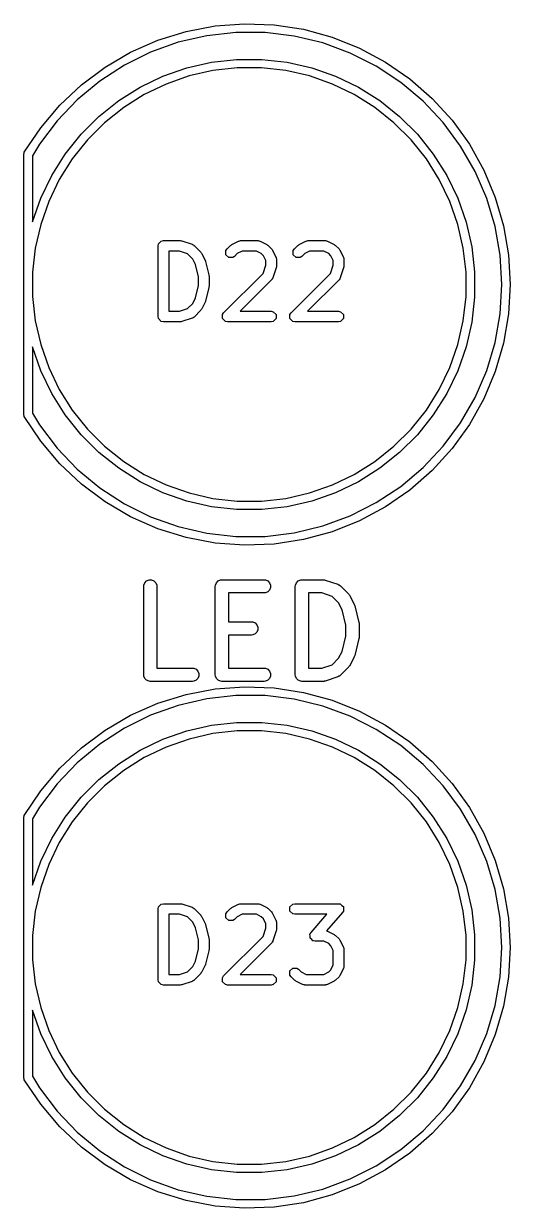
# Model space of a CAD drawing. Header units: millimetres. Extents: x 129 to 276, y -185 to -58.
# Drawn here: x 144.47 to 149.97, y -79.2 to -65.8 of the extents above; entities that cross this region are included whole.
import ezdxf

# ---------------------------------------------------------------- set-up
doc = ezdxf.new("R2010")
doc.units = ezdxf.units.MM
doc.layers.add('F.Fab', color=9, linetype='CONTINUOUS', true_color=0xafafaf)

msp = doc.modelspace()

# ---------------------------------------------------------------- linework, layer by layer
at = {"layer": 'F.Fab', "linetype": 'CONTINUOUS'}
for p, q in [((145.985117, -65.98748), (146.304604, -65.888059)), ((146.304604, -65.888059), (146.633294, -65.825456)), ((146.867946, -65.899222), (146.539002, -65.935982)), ((146.633294, -65.825456), (146.966959, -65.800477)), ((147.198934, -65.900783), (146.867946, -65.899222)), ((146.966959, -65.800477), (147.301306, -65.813443)), ((147.527517, -65.940644), (147.198934, -65.900783)), ((147.301306, -65.813443), (147.632034, -65.864187)), ((147.632034, -65.864187), (147.954888, -65.952057)), ((145.678945, -66.12244), (145.985117, -65.98748)), ((146.216523, -66.010569), (145.904846, -66.121981)), ((146.539002, -65.935982), (146.216523, -66.010569)), ((147.849277, -66.018269), (147.527517, -65.940644)), ((148.15989, -66.132615), (147.849277, -66.018269)), ((147.954888, -65.952057), (148.265716, -66.075922)), ((145.390024, -66.291204), (145.678945, -66.12244)), ((145.904846, -66.121981), (145.608158, -66.268719)), ((148.455181, -66.282144), (148.15989, -66.132615)), ((148.265716, -66.075922), (148.560517, -66.234189)), ((145.122073, -66.491599), (145.390024, -66.291204)), ((145.608158, -66.268719), (145.330449, -66.448811)), ((146.044157, -66.394107), (146.314069, -66.299661)), ((146.314069, -66.299661), (146.592859, -66.236029)), ((146.592859, -66.236029), (146.87702, -66.204012)), ((146.882411, -66.3), (146.608963, -66.330811)), ((146.87702, -66.204012), (147.16298, -66.204012)), ((147.157589, -66.3), (146.882411, -66.3)), ((147.431037, -66.330811), (147.157589, -66.3)), ((147.16298, -66.204012), (147.447141, -66.236029)), ((147.447141, -66.236029), (147.725931, -66.299661)), ((147.725931, -66.299661), (147.995843, -66.394107)), ((148.731179, -66.464848), (148.455181, -66.282144)), ((148.560517, -66.234189), (148.8355, -66.424821)), ((145.330449, -66.448811), (145.075452, -66.659836)), ((145.786517, -66.51818), (146.044157, -66.394107)), ((146.340684, -66.392043), (146.080948, -66.482929)), ((146.608963, -66.330811), (146.340684, -66.392043)), ((147.699316, -66.392043), (147.431037, -66.330811)), ((147.959052, -66.482929), (147.699316, -66.392043)), ((147.995843, -66.394107), (148.253483, -66.51818)), ((148.8355, -66.424821), (149.087127, -66.645366)), ((144.878538, -66.721049), (145.122073, -66.491599)), ((145.544388, -66.67032), (145.786517, -66.51818)), ((146.080948, -66.482929), (145.833022, -66.602324)), ((148.206978, -66.602324), (147.959052, -66.482929)), ((148.253483, -66.51818), (148.495612, -66.67032)), ((148.984175, -66.678268), (148.731179, -66.464848)), ((144.662553, -66.9766), (144.878538, -66.721049)), ((145.075452, -66.659836), (144.846593, -66.898958)), ((145.320816, -66.848612), (145.544388, -66.67032)), ((145.833022, -66.602324), (145.600022, -66.748728)), ((148.439978, -66.748728), (148.206978, -66.602324)), ((148.495612, -66.67032), (148.719184, -66.848612)), ((149.210768, -66.919538), (148.984175, -66.678268)), ((149.087127, -66.645366), (149.312161, -66.892986)), ((145.118612, -67.050816), (145.320816, -66.848612)), ((145.600022, -66.748728), (145.384879, -66.920299)), ((148.655121, -66.920299), (148.439978, -66.748728)), ((148.719184, -66.848612), (148.921388, -67.050816)), ((144.476897, -67.254966), (144.662553, -66.9766)), ((144.846593, -66.898958), (144.64695, -67.162962)), ((145.384879, -66.920299), (145.190299, -67.114879)), ((148.849701, -67.114879), (148.655121, -66.920299)), ((149.407912, -67.185414), (149.210768, -66.919538)), ((149.312161, -66.892986), (149.507706, -67.164497)), ((144.94032, -67.274388), (145.118612, -67.050816)), ((145.190299, -67.114879), (145.018728, -67.330022)), ((149.021272, -67.330022), (148.849701, -67.114879)), ((148.921388, -67.050816), (149.09968, -67.274388)), ((144.47, -67.280306), (144.473806, -67.261172)), ((144.473806, -67.261172), (144.476014, -67.258963)), ((144.476014, -67.258963), (144.476897, -67.254966)), ((144.64695, -67.162962), (144.57, -67.293909)), ((149.572957, -67.47232), (149.407912, -67.185414)), ((149.507706, -67.164497), (149.671247, -67.456405)), ((144.47, -70.219694), (144.47, -67.280306)), ((144.57, -67.293909), (144.57, -68.0431)), ((144.78818, -67.516517), (144.94032, -67.274388)), ((145.018728, -67.330022), (144.872324, -67.563022)), ((149.167676, -67.563022), (149.021272, -67.330022)), ((149.09968, -67.274388), (149.25182, -67.516517)), ((144.664107, -67.774157), (144.78818, -67.516517)), ((149.25182, -67.516517), (149.375893, -67.774157)), ((149.703684, -67.776402), (149.572957, -67.47232)), ((149.671247, -67.456405), (149.800681, -67.764955)), ((144.872324, -67.563022), (144.752929, -67.810948)), ((149.287071, -67.810948), (149.167676, -67.563022)), ((144.57, -68.0431), (144.664107, -67.774157)), ((149.375893, -67.774157), (149.470339, -68.044069)), ((149.798337, -68.093572), (149.703684, -67.776402)), ((149.800681, -67.764955), (149.894342, -68.086178)), ((144.752929, -67.810948), (144.662043, -68.070684)), ((149.377957, -68.070684), (149.287071, -67.810948)), ((149.470339, -68.044069), (149.533971, -68.322859)), ((144.662043, -68.070684), (144.600811, -68.338963)), ((149.439189, -68.338963), (149.377957, -68.070684)), ((149.855642, -68.419565), (149.798337, -68.093572)), ((149.894342, -68.086178), (149.951024, -68.41594)), ((145.988571, -68.313855), (145.993138, -68.290894)), ((145.988571, -69.113855), (145.988571, -68.313855)), ((145.993138, -68.290894), (146.02561, -68.258422)), ((146.02561, -68.258422), (146.048571, -68.253855)), ((146.048571, -68.253855), (146.239047, -68.253855)), ((146.239047, -68.253855), (146.24848, -68.255731)), ((146.24848, -68.255731), (146.258021, -68.256934)), ((146.258021, -68.256934), (146.372307, -68.295029)), ((146.372307, -68.295029), (146.374917, -68.296517)), ((146.374917, -68.296517), (146.376294, -68.296517)), ((146.376294, -68.296517), (146.384283, -68.301855)), ((146.384283, -68.301855), (146.392645, -68.306622)), ((146.392645, -68.306622), (146.393261, -68.307855)), ((146.393261, -68.307855), (146.395759, -68.309524)), ((146.395759, -68.309524), (146.471949, -68.385714)), ((146.768049, -68.347618), (146.806145, -68.309523)), ((146.806145, -68.309523), (146.814141, -68.304179)), ((146.814141, -68.304179), (146.821738, -68.298284)), ((146.821738, -68.298284), (146.897928, -68.260189)), ((146.897928, -68.260189), (146.900826, -68.259395)), ((146.900826, -68.259395), (146.9018, -68.258422)), ((146.9018, -68.258422), (146.911232, -68.256545)), ((146.911232, -68.256545), (146.920508, -68.254006)), ((146.920508, -68.254006), (146.921813, -68.254441)), ((146.921813, -68.254441), (146.924761, -68.253855)), ((146.924761, -68.253855), (147.115237, -68.253855)), ((147.115237, -68.253855), (147.118184, -68.254441)), ((147.118184, -68.254441), (147.11949, -68.254006)), ((147.11949, -68.254006), (147.128765, -68.256545)), ((147.128765, -68.256545), (147.138198, -68.258422)), ((147.138198, -68.258422), (147.139171, -68.259395)), ((147.139171, -68.259395), (147.14207, -68.260189)), ((147.14207, -68.260189), (147.218261, -68.298284)), ((147.218261, -68.298284), (147.225866, -68.304186)), ((147.225866, -68.304186), (147.233854, -68.309524)), ((147.233854, -68.309524), (147.271949, -68.347618)), ((147.529954, -68.347618), (147.56805, -68.309523)), ((147.56805, -68.309523), (147.576046, -68.304179)), ((147.576046, -68.304179), (147.583643, -68.298284)), ((147.583643, -68.298284), (147.659833, -68.260189)), ((147.659833, -68.260189), (147.662731, -68.259395)), ((147.662731, -68.259395), (147.663705, -68.258422)), ((147.663705, -68.258422), (147.673137, -68.256545)), ((147.673137, -68.256545), (147.682413, -68.254006)), ((147.682413, -68.254006), (147.683718, -68.254441)), ((147.683718, -68.254441), (147.686666, -68.253855)), ((147.686666, -68.253855), (147.877142, -68.253855)), ((147.877142, -68.253855), (147.880089, -68.254441)), ((147.880089, -68.254441), (147.881395, -68.254006)), ((147.881395, -68.254006), (147.89067, -68.256545)), ((147.89067, -68.256545), (147.900103, -68.258422)), ((147.900103, -68.258422), (147.901076, -68.259395)), ((147.901076, -68.259395), (147.903975, -68.260189)), ((147.903975, -68.260189), (147.980166, -68.298284)), ((147.980166, -68.298284), (147.987771, -68.304186)), ((147.987771, -68.304186), (147.995759, -68.309524)), ((147.995759, -68.309524), (148.033854, -68.347618)), ((149.533971, -68.322859), (149.565988, -68.60702)), ((144.600811, -68.338963), (144.57, -68.612411)), ((146.22931, -68.373855), (146.108571, -68.373855)), ((146.108571, -68.373855), (146.108571, -69.053855)), ((146.320923, -68.404392), (146.22931, -68.373855)), ((146.380209, -68.463678), (146.320923, -68.404392)), ((146.411008, -68.525276), (146.380209, -68.463678)), ((146.471949, -68.385714), (146.477286, -68.393701)), ((146.477286, -68.393701), (146.483189, -68.401307)), ((146.483189, -68.401307), (146.521284, -68.477499)), ((146.755042, -68.367083), (146.768049, -68.347618)), ((146.755042, -68.413005), (146.755042, -68.367083)), ((146.787513, -68.445478), (146.755042, -68.413005)), ((146.833435, -68.445478), (146.787513, -68.445478)), ((146.852901, -68.432472), (146.833435, -68.445478)), ((146.884111, -68.401262), (146.852901, -68.432472)), ((146.938926, -68.373855), (146.884111, -68.401262)), ((147.101072, -68.373855), (146.938926, -68.373855)), ((147.155887, -68.401262), (147.101072, -68.373855)), ((147.18021, -68.425585), (147.155887, -68.401262)), ((147.207618, -68.4804), (147.18021, -68.425585)), ((147.271949, -68.347618), (147.277291, -68.355612)), ((147.277291, -68.355612), (147.283189, -68.363212)), ((147.283189, -68.363212), (147.321284, -68.439404)), ((147.321284, -68.439404), (147.322077, -68.442301)), ((147.322077, -68.442301), (147.323051, -68.443275)), ((147.323051, -68.443275), (147.324927, -68.452709)), ((147.324927, -68.452709), (147.327467, -68.461983)), ((147.327467, -68.461983), (147.327031, -68.463288)), ((147.327031, -68.463288), (147.327618, -68.466236)), ((147.327618, -68.466236), (147.327618, -68.542426)), ((147.516947, -68.367083), (147.529954, -68.347618)), ((147.516947, -68.413005), (147.516947, -68.367083)), ((147.549418, -68.445478), (147.516947, -68.413005)), ((147.59534, -68.445478), (147.549418, -68.445478)), ((147.614806, -68.432472), (147.59534, -68.445478)), ((147.646016, -68.401262), (147.614806, -68.432472)), ((147.700831, -68.373855), (147.646016, -68.401262)), ((147.862977, -68.373855), (147.700831, -68.373855)), ((147.917792, -68.401262), (147.862977, -68.373855)), ((147.942115, -68.425585), (147.917792, -68.401262)), ((147.969523, -68.4804), (147.942115, -68.425585)), ((148.033854, -68.347618), (148.039196, -68.355612)), ((148.039196, -68.355612), (148.045094, -68.363212)), ((148.045094, -68.363212), (148.083189, -68.439404)), ((148.083189, -68.439404), (148.083982, -68.442301)), ((148.083982, -68.442301), (148.084956, -68.443275)), ((148.084956, -68.443275), (148.086832, -68.452709)), ((148.086832, -68.452709), (148.089372, -68.461983)), ((148.089372, -68.461983), (148.088936, -68.463288)), ((148.088936, -68.463288), (148.089523, -68.466236)), ((148.089523, -68.466236), (148.089523, -68.542426)), ((149.47, -68.612411), (149.439189, -68.338963)), ((149.87483, -68.75), (149.855642, -68.419565)), ((149.951024, -68.41594), (149.97, -68.75)), ((146.445714, -68.664096), (146.411008, -68.525276)), ((146.521284, -68.477499), (146.52302, -68.483838)), ((146.52302, -68.483838), (146.525826, -68.489779)), ((146.525826, -68.489779), (146.563923, -68.64216)), ((147.17708, -68.624301), (147.207618, -68.532689)), ((147.207618, -68.532689), (147.207618, -68.4804)), ((147.324539, -68.561399), (147.286444, -68.675686)), ((147.325741, -68.55186), (147.324539, -68.561399)), ((147.327618, -68.542426), (147.325741, -68.55186)), ((147.938985, -68.624301), (147.969523, -68.532689)), ((147.969523, -68.532689), (147.969523, -68.4804)), ((148.086444, -68.561399), (148.048349, -68.675686)), ((148.087646, -68.55186), (148.086444, -68.561399)), ((148.089523, -68.542426), (148.087646, -68.55186)), ((144.57, -68.612411), (144.57, -68.887589)), ((146.445714, -68.763613), (146.445714, -68.664096)), ((146.563923, -68.64216), (146.56428, -68.649504)), ((146.56428, -68.649504), (146.565714, -68.656712)), ((146.565714, -68.656712), (146.565714, -68.770998)), ((146.729954, -69.071429), (147.17708, -68.624301)), ((147.27195, -68.699138), (146.917232, -69.053855)), ((147.273619, -68.696639), (147.27195, -68.699138)), ((147.274851, -68.696024), (147.273619, -68.696639)), ((147.279614, -68.687666), (147.274851, -68.696024)), ((147.284956, -68.679673), (147.279614, -68.687666)), ((147.286444, -68.675686), (147.284956, -68.678296)), ((147.284956, -68.678296), (147.284956, -68.679673)), ((147.491859, -69.071429), (147.938985, -68.624301)), ((148.033855, -68.699138), (147.679137, -69.053855)), ((148.035524, -68.696639), (148.033855, -68.699138)), ((148.036756, -68.696024), (148.035524, -68.696639)), ((148.041519, -68.687666), (148.036756, -68.696024)), ((148.046861, -68.679673), (148.041519, -68.687666)), ((148.048349, -68.675686), (148.046861, -68.678296)), ((148.046861, -68.678296), (148.046861, -68.679673)), ((149.47, -68.887589), (149.47, -68.612411)), ((149.565988, -68.60702), (149.565988, -68.89298)), ((146.411008, -68.902432), (146.445714, -68.763613)), ((146.563923, -68.78555), (146.525826, -68.937931)), ((146.56428, -68.778205), (146.563923, -68.78555)), ((146.565714, -68.770998), (146.56428, -68.778205)), ((149.855642, -69.080435), (149.87483, -68.75)), ((149.97, -68.75), (149.951024, -69.08406)), ((144.57, -68.887589), (144.600811, -69.161037)), ((146.320921, -69.023318), (146.38021, -68.96403)), ((146.38021, -68.96403), (146.411008, -68.902432)), ((146.521284, -68.950212), (146.483189, -69.026402)), ((146.52302, -68.94387), (146.521284, -68.950212)), ((146.525826, -68.937931), (146.52302, -68.94387)), ((149.439189, -69.161037), (149.47, -68.887589)), ((149.565988, -68.89298), (149.533971, -69.177141)), ((145.993138, -69.136816), (145.988571, -69.113855)), ((146.02561, -69.169288), (145.993138, -69.136816)), ((146.108571, -69.053855), (146.22931, -69.053855)), ((146.22931, -69.053855), (146.320921, -69.023318)), ((146.372307, -69.132681), (146.258021, -69.170776)), ((146.374917, -69.131193), (146.372307, -69.132681)), ((146.376295, -69.131193), (146.374917, -69.131193)), ((146.38429, -69.12585), (146.376295, -69.131193)), ((146.392645, -69.121088), (146.38429, -69.12585)), ((146.393261, -69.119855), (146.392645, -69.121088)), ((146.39576, -69.118186), (146.393261, -69.119855)), ((146.47195, -69.041995), (146.39576, -69.118186)), ((146.477293, -69.033998), (146.47195, -69.041995)), ((146.483189, -69.026402), (146.477293, -69.033998)), ((146.716947, -69.090894), (146.729954, -69.071429)), ((146.716947, -69.136816), (146.716947, -69.090894)), ((146.749419, -69.169288), (146.716947, -69.136816)), ((146.917232, -69.053855), (147.267618, -69.053855)), ((147.267618, -69.053855), (147.290579, -69.058422)), ((147.290579, -69.058422), (147.323051, -69.090894)), ((147.323051, -69.136816), (147.290579, -69.169288)), ((147.323051, -69.090894), (147.323051, -69.136816)), ((147.478852, -69.090894), (147.491859, -69.071429)), ((147.478852, -69.136816), (147.478852, -69.090894)), ((147.511324, -69.169288), (147.478852, -69.136816)), ((147.679137, -69.053855), (148.029523, -69.053855)), ((148.029523, -69.053855), (148.052484, -69.058422)), ((148.052484, -69.058422), (148.084956, -69.090894)), ((148.084956, -69.136816), (148.052484, -69.169288)), ((148.084956, -69.090894), (148.084956, -69.136816)), ((149.798337, -69.406428), (149.855642, -69.080435)), ((149.951024, -69.08406), (149.894342, -69.413822)), ((144.600811, -69.161037), (144.662043, -69.429316)), ((146.048571, -69.173855), (146.02561, -69.169288)), ((146.239047, -69.173855), (146.048571, -69.173855)), ((146.24848, -69.171978), (146.239047, -69.173855)), ((146.258021, -69.170776), (146.24848, -69.171978)), ((146.77238, -69.173855), (146.749419, -69.169288)), ((147.267618, -69.173855), (146.77238, -69.173855)), ((147.290579, -69.169288), (147.267618, -69.173855)), ((147.534285, -69.173855), (147.511324, -69.169288)), ((148.029523, -69.173855), (147.534285, -69.173855)), ((148.052484, -69.169288), (148.029523, -69.173855)), ((149.377957, -69.429316), (149.439189, -69.161037)), ((149.533971, -69.177141), (149.470339, -69.455931)), ((149.703684, -69.723598), (149.798337, -69.406428)), ((144.664107, -69.725843), (144.57, -69.456899)), ((144.57, -69.456899), (144.57, -70.20609)), ((144.662043, -69.429316), (144.752929, -69.689052)), ((149.287071, -69.689052), (149.377957, -69.429316)), ((149.470339, -69.455931), (149.375893, -69.725843)), ((149.894342, -69.413822), (149.800681, -69.735045)), ((144.78818, -69.983483), (144.664107, -69.725843)), ((144.752929, -69.689052), (144.872324, -69.936978)), ((149.167676, -69.936978), (149.287071, -69.689052)), ((149.375893, -69.725843), (149.25182, -69.983483)), ((149.572957, -70.02768), (149.703684, -69.723598)), ((149.800681, -69.735045), (149.671247, -70.043595)), ((144.872324, -69.936978), (145.018728, -70.169978)), ((149.021272, -70.169978), (149.167676, -69.936978)), ((144.94032, -70.225612), (144.78818, -69.983483)), ((149.25182, -69.983483), (149.09968, -70.225612)), ((149.407912, -70.314586), (149.572957, -70.02768)), ((149.671247, -70.043595), (149.507706, -70.335503)), ((144.57, -70.20609), (144.64695, -70.337038)), ((145.018728, -70.169978), (145.190299, -70.385121)), ((148.849701, -70.385121), (149.021272, -70.169978)), ((144.473806, -70.238828), (144.47, -70.219694)), ((144.476014, -70.241036), (144.473806, -70.238828)), ((144.476897, -70.245034), (144.476014, -70.241036)), ((144.662553, -70.5234), (144.476897, -70.245034)), ((144.64695, -70.337038), (144.846593, -70.601042)), ((145.118612, -70.449184), (144.94032, -70.225612)), ((149.09968, -70.225612), (148.921388, -70.449184)), ((149.210768, -70.580462), (149.407912, -70.314586)), ((149.507706, -70.335503), (149.312161, -70.607014)), ((145.320816, -70.651388), (145.118612, -70.449184)), ((145.190299, -70.385121), (145.384879, -70.579701)), ((148.655121, -70.579701), (148.849701, -70.385121)), ((148.921388, -70.449184), (148.719184, -70.651388)), ((144.878538, -70.778951), (144.662553, -70.5234)), ((144.846593, -70.601042), (145.075452, -70.840164)), ((145.384879, -70.579701), (145.600022, -70.751272)), ((148.439978, -70.751272), (148.655121, -70.579701)), ((148.984175, -70.821732), (149.210768, -70.580462)), ((149.312161, -70.607014), (149.087127, -70.854634)), ((145.544388, -70.82968), (145.320816, -70.651388)), ((148.719184, -70.651388), (148.495612, -70.82968)), ((145.122073, -71.008401), (144.878538, -70.778951)), ((145.075452, -70.840164), (145.330449, -71.051189)), ((145.786517, -70.98182), (145.544388, -70.82968)), ((145.600022, -70.751272), (145.833022, -70.897676)), ((148.206978, -70.897676), (148.439978, -70.751272)), ((148.495612, -70.82968), (148.253483, -70.98182)), ((148.731179, -71.035152), (148.984175, -70.821732)), ((149.087127, -70.854634), (148.8355, -71.075179)), ((145.390024, -71.208796), (145.122073, -71.008401)), ((146.044157, -71.105893), (145.786517, -70.98182)), ((145.833022, -70.897676), (146.080948, -71.017071)), ((147.959052, -71.017071), (148.206978, -70.897676)), ((148.253483, -70.98182), (147.995843, -71.105893)), ((145.330449, -71.051189), (145.608158, -71.231281)), ((146.314069, -71.200339), (146.044157, -71.105893)), ((146.080948, -71.017071), (146.340684, -71.107957)), ((146.340684, -71.107957), (146.608963, -71.169189)), ((147.431037, -71.169189), (147.699316, -71.107957)), ((147.699316, -71.107957), (147.959052, -71.017071)), ((147.995843, -71.105893), (147.725931, -71.200339)), ((148.455181, -71.217856), (148.731179, -71.035152)), ((148.8355, -71.075179), (148.560517, -71.265811)), ((145.678945, -71.37756), (145.390024, -71.208796)), ((145.608158, -71.231281), (145.904846, -71.378019)), ((146.592859, -71.263971), (146.314069, -71.200339)), ((146.87702, -71.295988), (146.592859, -71.263971)), ((146.608963, -71.169189), (146.882411, -71.2)), ((146.882411, -71.2), (147.157589, -71.2)), ((147.157589, -71.2), (147.431037, -71.169189)), ((147.447141, -71.263971), (147.16298, -71.295988)), ((147.725931, -71.200339), (147.447141, -71.263971)), ((148.15989, -71.367385), (148.455181, -71.217856)), ((148.560517, -71.265811), (148.265716, -71.424078)), ((145.985117, -71.51252), (145.678945, -71.37756)), ((145.904846, -71.378019), (146.216523, -71.489431)), ((147.16298, -71.295988), (146.87702, -71.295988)), ((147.849277, -71.481731), (148.15989, -71.367385)), ((146.304604, -71.611941), (145.985117, -71.51252)), ((146.216523, -71.489431), (146.539002, -71.564018)), ((147.527517, -71.559356), (147.849277, -71.481731)), ((147.954888, -71.547943), (147.632034, -71.635813)), ((148.265716, -71.424078), (147.954888, -71.547943)), ((146.633294, -71.674544), (146.304604, -71.611941)), ((146.539002, -71.564018), (146.867946, -71.600778)), ((146.966959, -71.699523), (146.633294, -71.674544)), ((146.867946, -71.600778), (147.198934, -71.599217)), ((147.198934, -71.599217), (147.527517, -71.559356)), ((147.632034, -71.635813), (147.301306, -71.686557)), ((147.301306, -71.686557), (146.966959, -71.699523)), ((145.825952, -72.164819), (145.827393, -72.150187)), ((145.825952, -73.164819), (145.825952, -72.164819)), ((145.827393, -72.150187), (145.838592, -72.123151)), ((145.838592, -72.123151), (145.859284, -72.102459)), ((145.859284, -72.102459), (145.88632, -72.09126)), ((145.88632, -72.09126), (145.915584, -72.09126)), ((145.915584, -72.09126), (145.94262, -72.102459)), ((145.94262, -72.102459), (145.963312, -72.123151)), ((145.963312, -72.123151), (145.974511, -72.150187)), ((145.974511, -72.150187), (145.975952, -72.164819)), ((145.975952, -72.164819), (145.975952, -73.089819)), ((146.635476, -72.164819), (146.636917, -72.150187)), ((146.635476, -73.164819), (146.635476, -72.164819)), ((146.636917, -72.150187), (146.648116, -72.123151)), ((146.648116, -72.123151), (146.668808, -72.102459)), ((146.668808, -72.102459), (146.695844, -72.09126)), ((146.695844, -72.09126), (146.710476, -72.089819)), ((146.710476, -72.089819), (147.186666, -72.089819)), ((147.186666, -72.089819), (147.201298, -72.09126)), ((147.201298, -72.09126), (147.228334, -72.102459)), ((147.228334, -72.102459), (147.249026, -72.123151)), ((147.249026, -72.206487), (147.228334, -72.227179)), ((147.249026, -72.123151), (147.260225, -72.150187)), ((147.260225, -72.179451), (147.249026, -72.206487)), ((147.260225, -72.150187), (147.260225, -72.179451)), ((147.540238, -72.164819), (147.541679, -72.150187)), ((147.540238, -73.164819), (147.540238, -72.164819)), ((147.541679, -72.150187), (147.552878, -72.123151)), ((147.552878, -72.123151), (147.57357, -72.102459)), ((147.57357, -72.102459), (147.600606, -72.09126)), ((147.600606, -72.09126), (147.615238, -72.089819)), ((147.615238, -72.089819), (147.853333, -72.089819)), ((147.853333, -72.089819), (147.860738, -72.090548)), ((147.860738, -72.090548), (147.862713, -72.090408)), ((147.862713, -72.090408), (147.86531, -72.090998)), ((147.86531, -72.090998), (147.867965, -72.09126)), ((147.867965, -72.09126), (147.869796, -72.092018)), ((147.869796, -72.092018), (147.87705, -72.093668)), ((147.87705, -72.093668), (148.019907, -72.141287)), ((148.019907, -72.141287), (148.033332, -72.147281)), ((148.033332, -72.147281), (148.035367, -72.149046)), ((148.035367, -72.149046), (148.037858, -72.150078)), ((148.037858, -72.150078), (148.049223, -72.159405)), ((148.049223, -72.159405), (148.144461, -72.254643)), ((147.186666, -72.239819), (146.785476, -72.239819)), ((146.785476, -72.239819), (146.785476, -72.566009)), ((147.201298, -72.238378), (147.186666, -72.239819)), ((147.228334, -72.227179), (147.201298, -72.238378)), ((147.841163, -72.239819), (147.690238, -72.239819)), ((147.690238, -72.239819), (147.690238, -73.089819)), ((147.955676, -72.27799), (147.841163, -72.239819)), ((148.029789, -72.352103), (147.955676, -72.27799)), ((148.068282, -72.42909), (148.029789, -72.352103)), ((148.144461, -72.254643), (148.149181, -72.260393)), ((148.149181, -72.260393), (148.150678, -72.261692)), ((148.150678, -72.261692), (148.152097, -72.263946)), ((148.152097, -72.263946), (148.153789, -72.266008)), ((148.153789, -72.266008), (148.154547, -72.26784)), ((148.154547, -72.26784), (148.15851, -72.274135)), ((148.15851, -72.274135), (148.206129, -72.369373)), ((148.111666, -72.602624), (148.068282, -72.42909)), ((148.206129, -72.369373), (148.206538, -72.370442)), ((148.206538, -72.370442), (148.206861, -72.370878)), ((148.206861, -72.370878), (148.209053, -72.377014)), ((148.209053, -72.377014), (148.211384, -72.383104)), ((148.211384, -72.383104), (148.211422, -72.383644)), ((148.211422, -72.383644), (148.211808, -72.384724)), ((148.211808, -72.384724), (148.259427, -72.5752)), ((146.785476, -72.566009), (147.043809, -72.566009)), ((147.043809, -72.566009), (147.058441, -72.56745)), ((147.058441, -72.56745), (147.085477, -72.578649)), ((147.085477, -72.578649), (147.106169, -72.599341)), ((147.106169, -72.599341), (147.117368, -72.626377)), ((148.111666, -72.727013), (148.111666, -72.602624)), ((148.259427, -72.5752), (148.259802, -72.577736)), ((148.259802, -72.577736), (148.260225, -72.578758)), ((148.260225, -72.578758), (148.260767, -72.58427)), ((148.260767, -72.58427), (148.261577, -72.589744)), ((148.261577, -72.589744), (148.261414, -72.590836)), ((148.261414, -72.590836), (148.261666, -72.59339)), ((148.261666, -72.59339), (148.261666, -72.736247)), ((147.043809, -72.716009), (146.785476, -72.716009)), ((146.785476, -72.716009), (146.785476, -73.089819)), ((147.058441, -72.714568), (147.043809, -72.716009)), ((147.085477, -72.703369), (147.058441, -72.714568)), ((147.106169, -72.682677), (147.085477, -72.703369)), ((147.117368, -72.655641), (147.106169, -72.682677)), ((147.117368, -72.626377), (147.117368, -72.655641)), ((148.068282, -72.900547), (148.111666, -72.727013)), ((148.259427, -72.754437), (148.211808, -72.944913)), ((148.259802, -72.7519), (148.259427, -72.754437)), ((148.260225, -72.750879), (148.259802, -72.7519)), ((148.260767, -72.745366), (148.260225, -72.750879)), ((148.261577, -72.739893), (148.260767, -72.745366)), ((148.261666, -72.736247), (148.261414, -72.7388)), ((148.261414, -72.7388), (148.261577, -72.739893)), ((147.955676, -73.051647), (148.029788, -72.977534)), ((148.029788, -72.977534), (148.068282, -72.900547)), ((148.206129, -72.960264), (148.15851, -73.055502)), ((148.206538, -72.959194), (148.206129, -72.960264)), ((148.206861, -72.958759), (148.206538, -72.959194)), ((148.209053, -72.952622), (148.206861, -72.958759)), ((148.211384, -72.946533), (148.209053, -72.952622)), ((148.211422, -72.945992), (148.211384, -72.946533)), ((148.211808, -72.944913), (148.211422, -72.945992)), ((145.975952, -73.089819), (146.377142, -73.089819)), ((146.377142, -73.089819), (146.391774, -73.09126)), ((146.391774, -73.09126), (146.41881, -73.102459)), ((146.41881, -73.102459), (146.439502, -73.123151)), ((146.439502, -73.123151), (146.450701, -73.150187)), ((146.450701, -73.150187), (146.450701, -73.179451)), ((146.785476, -73.089819), (147.186666, -73.089819)), ((147.186666, -73.089819), (147.201298, -73.09126)), ((147.201298, -73.09126), (147.228334, -73.102459)), ((147.228334, -73.102459), (147.249026, -73.123151)), ((147.249026, -73.123151), (147.260225, -73.150187)), ((147.260225, -73.150187), (147.260225, -73.179451)), ((147.690238, -73.089819), (147.841163, -73.089819)), ((147.841163, -73.089819), (147.955676, -73.051647)), ((148.144462, -73.074993), (148.049223, -73.170233)), ((148.149179, -73.069244), (148.144462, -73.074993)), ((148.150678, -73.067945), (148.149179, -73.069244)), ((148.152099, -73.065686), (148.150678, -73.067945)), ((148.153789, -73.063628), (148.152099, -73.065686)), ((148.154546, -73.061798), (148.153789, -73.063628)), ((148.15851, -73.055502), (148.154546, -73.061798)), ((145.827393, -73.179451), (145.825952, -73.164819)), ((145.838592, -73.206487), (145.827393, -73.179451)), ((145.859284, -73.227179), (145.838592, -73.206487)), ((145.88632, -73.238378), (145.859284, -73.227179)), ((145.900952, -73.239819), (145.88632, -73.238378)), ((146.377142, -73.239819), (145.900952, -73.239819)), ((146.391774, -73.238378), (146.377142, -73.239819)), ((146.41881, -73.227179), (146.391774, -73.238378)), ((146.439502, -73.206487), (146.41881, -73.227179)), ((146.450701, -73.179451), (146.439502, -73.206487)), ((146.636917, -73.179451), (146.635476, -73.164819)), ((146.648116, -73.206487), (146.636917, -73.179451)), ((146.668808, -73.227179), (146.648116, -73.206487)), ((146.695844, -73.238378), (146.668808, -73.227179)), ((146.710476, -73.239819), (146.695844, -73.238378)), ((147.186666, -73.239819), (146.710476, -73.239819)), ((147.201298, -73.238378), (147.186666, -73.239819)), ((147.228334, -73.227179), (147.201298, -73.238378)), ((147.249026, -73.206487), (147.228334, -73.227179)), ((147.260225, -73.179451), (147.249026, -73.206487)), ((147.541679, -73.179451), (147.540238, -73.164819)), ((147.552878, -73.206487), (147.541679, -73.179451)), ((147.57357, -73.227179), (147.552878, -73.206487)), ((147.600606, -73.238378), (147.57357, -73.227179)), ((147.615238, -73.239819), (147.600606, -73.238378)), ((147.853333, -73.239819), (147.615238, -73.239819)), ((147.860738, -73.239089), (147.853333, -73.239819)), ((147.862713, -73.23923), (147.860738, -73.239089)), ((147.86531, -73.238639), (147.862713, -73.23923)), ((147.867965, -73.238378), (147.86531, -73.238639)), ((147.869796, -73.237619), (147.867965, -73.238378)), ((147.87705, -73.23597), (147.869796, -73.237619)), ((148.019907, -73.188351), (147.87705, -73.23597)), ((148.033332, -73.182357), (148.019907, -73.188351)), ((148.035367, -73.180591), (148.033332, -73.182357)), ((148.037858, -73.17956), (148.035367, -73.180591)), ((148.049223, -73.170233), (148.037858, -73.17956)), ((145.985117, -73.48748), (146.304604, -73.388059)), ((146.304604, -73.388059), (146.633294, -73.325456)), ((146.867946, -73.399222), (146.539002, -73.435982)), ((146.633294, -73.325456), (146.966959, -73.300477)), ((147.198934, -73.400783), (146.867946, -73.399222)), ((146.966959, -73.300477), (147.301306, -73.313443)), ((147.527517, -73.440644), (147.198934, -73.400783)), ((147.301306, -73.313443), (147.632034, -73.364187)), ((147.632034, -73.364187), (147.954888, -73.452057)), ((145.678945, -73.62244), (145.985117, -73.48748)), ((146.216523, -73.510569), (145.904846, -73.621981)), ((146.539002, -73.435982), (146.216523, -73.510569)), ((147.849277, -73.518269), (147.527517, -73.440644)), ((148.15989, -73.632615), (147.849277, -73.518269)), ((147.954888, -73.452057), (148.265716, -73.575922)), ((145.390024, -73.791204), (145.678945, -73.62244)), ((145.904846, -73.621981), (145.608158, -73.768719)), ((148.455181, -73.782144), (148.15989, -73.632615)), ((148.265716, -73.575922), (148.560517, -73.734189)), ((145.122073, -73.991599), (145.390024, -73.791204)), ((145.608158, -73.768719), (145.330449, -73.948811)), ((146.044157, -73.894107), (146.314069, -73.799661)), ((146.314069, -73.799661), (146.592859, -73.736029)), ((146.592859, -73.736029), (146.87702, -73.704012)), ((146.882411, -73.8), (146.608963, -73.830811)), ((146.87702, -73.704012), (147.16298, -73.704012)), ((147.157589, -73.8), (146.882411, -73.8)), ((147.431037, -73.830811), (147.157589, -73.8)), ((147.16298, -73.704012), (147.447141, -73.736029)), ((147.447141, -73.736029), (147.725931, -73.799661)), ((147.725931, -73.799661), (147.995843, -73.894107)), ((148.731179, -73.964848), (148.455181, -73.782144)), ((148.560517, -73.734189), (148.8355, -73.924821)), ((145.330449, -73.948811), (145.075452, -74.159836)), ((145.786517, -74.01818), (146.044157, -73.894107)), ((146.340684, -73.892043), (146.080948, -73.982929)), ((146.608963, -73.830811), (146.340684, -73.892043)), ((147.699316, -73.892043), (147.431037, -73.830811)), ((147.959052, -73.982929), (147.699316, -73.892043)), ((147.995843, -73.894107), (148.253483, -74.01818)), ((148.8355, -73.924821), (149.087127, -74.145366)), ((144.878538, -74.221049), (145.122073, -73.991599)), ((145.544388, -74.17032), (145.786517, -74.01818)), ((146.080948, -73.982929), (145.833022, -74.102324)), ((148.206978, -74.102324), (147.959052, -73.982929)), ((148.253483, -74.01818), (148.495612, -74.17032)), ((148.984175, -74.178268), (148.731179, -73.964848)), ((144.662553, -74.4766), (144.878538, -74.221049)), ((145.075452, -74.159836), (144.846593, -74.398958)), ((145.320816, -74.348612), (145.544388, -74.17032)), ((145.833022, -74.102324), (145.600022, -74.248728)), ((148.439978, -74.248728), (148.206978, -74.102324)), ((148.495612, -74.17032), (148.719184, -74.348612)), ((149.210768, -74.419538), (148.984175, -74.178268)), ((149.087127, -74.145366), (149.312161, -74.392986)), ((145.118612, -74.550816), (145.320816, -74.348612)), ((145.600022, -74.248728), (145.384879, -74.420299)), ((148.655121, -74.420299), (148.439978, -74.248728)), ((148.719184, -74.348612), (148.921388, -74.550816)), ((144.476897, -74.754966), (144.662553, -74.4766)), ((144.846593, -74.398958), (144.64695, -74.662962)), ((145.384879, -74.420299), (145.190299, -74.614879)), ((148.849701, -74.614879), (148.655121, -74.420299)), ((149.407912, -74.685414), (149.210768, -74.419538)), ((149.312161, -74.392986), (149.507706, -74.664497)), ((144.94032, -74.774388), (145.118612, -74.550816)), ((145.190299, -74.614879), (145.018728, -74.830022)), ((149.021272, -74.830022), (148.849701, -74.614879)), ((148.921388, -74.550816), (149.09968, -74.774388)), ((144.47, -74.780306), (144.473806, -74.761172)), ((144.473806, -74.761172), (144.476014, -74.758963)), ((144.476014, -74.758963), (144.476897, -74.754966)), ((144.64695, -74.662962), (144.57, -74.793909)), ((149.572957, -74.97232), (149.407912, -74.685414)), ((149.507706, -74.664497), (149.671247, -74.956405)), ((144.47, -77.719694), (144.47, -74.780306)), ((144.57, -74.793909), (144.57, -75.5431)), ((144.78818, -75.016517), (144.94032, -74.774388)), ((145.018728, -74.830022), (144.872324, -75.063022)), ((149.167676, -75.063022), (149.021272, -74.830022)), ((149.09968, -74.774388), (149.25182, -75.016517)), ((144.664107, -75.274157), (144.78818, -75.016517)), ((149.25182, -75.016517), (149.375893, -75.274157)), ((149.703684, -75.276402), (149.572957, -74.97232)), ((149.671247, -74.956405), (149.800681, -75.264955)), ((144.872324, -75.063022), (144.752929, -75.310948)), ((149.287071, -75.310948), (149.167676, -75.063022)), ((144.57, -75.5431), (144.664107, -75.274157)), ((149.375893, -75.274157), (149.470339, -75.544069)), ((149.798337, -75.593572), (149.703684, -75.276402)), ((149.800681, -75.264955), (149.894342, -75.586178)), ((144.752929, -75.310948), (144.662043, -75.570684)), ((149.377957, -75.570684), (149.287071, -75.310948)), ((149.470339, -75.544069), (149.533971, -75.822859)), ((144.662043, -75.570684), (144.600811, -75.838963)), ((149.439189, -75.838963), (149.377957, -75.570684)), ((149.855642, -75.919565), (149.798337, -75.593572)), ((149.894342, -75.586178), (149.951024, -75.91594)), ((145.988571, -75.813855), (145.993138, -75.790894)), ((145.988571, -76.613855), (145.988571, -75.813855)), ((145.993138, -75.790894), (146.02561, -75.758422)), ((146.02561, -75.758422), (146.048571, -75.753855)), ((146.048571, -75.753855), (146.239047, -75.753855)), ((146.239047, -75.753855), (146.24848, -75.755731)), ((146.24848, -75.755731), (146.258021, -75.756934)), ((146.258021, -75.756934), (146.372307, -75.795029)), ((146.372307, -75.795029), (146.374917, -75.796517)), ((146.374917, -75.796517), (146.376294, -75.796517)), ((146.376294, -75.796517), (146.384283, -75.801855)), ((146.384283, -75.801855), (146.392645, -75.806622)), ((146.392645, -75.806622), (146.393261, -75.807855)), ((146.393261, -75.807855), (146.395759, -75.809524)), ((146.395759, -75.809524), (146.471949, -75.885714)), ((146.768049, -75.847618), (146.806145, -75.809523)), ((146.806145, -75.809523), (146.814141, -75.804179)), ((146.814141, -75.804179), (146.821738, -75.798284)), ((146.821738, -75.798284), (146.897928, -75.760189)), ((146.897928, -75.760189), (146.900826, -75.759395)), ((146.900826, -75.759395), (146.9018, -75.758422)), ((146.9018, -75.758422), (146.911232, -75.756545)), ((146.911232, -75.756545), (146.920508, -75.754006)), ((146.920508, -75.754006), (146.921813, -75.754441)), ((146.921813, -75.754441), (146.924761, -75.753855)), ((146.924761, -75.753855), (147.115237, -75.753855)), ((147.115237, -75.753855), (147.118184, -75.754441)), ((147.118184, -75.754441), (147.11949, -75.754006)), ((147.11949, -75.754006), (147.128765, -75.756545)), ((147.128765, -75.756545), (147.138198, -75.758422)), ((147.138198, -75.758422), (147.139171, -75.759395)), ((147.139171, -75.759395), (147.14207, -75.760189)), ((147.14207, -75.760189), (147.218261, -75.798284)), ((147.218261, -75.798284), (147.225866, -75.804186)), ((147.225866, -75.804186), (147.233854, -75.809524)), ((147.233854, -75.809524), (147.271949, -75.847618)), ((147.478852, -75.790894), (147.511324, -75.758422)), ((147.478852, -75.836816), (147.478852, -75.790894)), ((147.511324, -75.869288), (147.478852, -75.836816)), ((147.511324, -75.758422), (147.534285, -75.753855)), ((147.534285, -75.753855), (148.029523, -75.753855)), ((148.029523, -75.753855), (148.046255, -75.757183)), ((148.046255, -75.757183), (148.048746, -75.757017)), ((148.048746, -75.757017), (148.049724, -75.757873)), ((148.049724, -75.757873), (148.052484, -75.758422)), ((148.052484, -75.758422), (148.06741, -75.773348)), ((148.06741, -75.773348), (148.083306, -75.787257)), ((148.083193, -75.838578), (148.074678, -75.853365)), ((148.084956, -75.836816), (148.083193, -75.838578)), ((148.083306, -75.787257), (148.083447, -75.789385)), ((148.083447, -75.789385), (148.084956, -75.790894)), ((148.084956, -75.790894), (148.084956, -75.812004)), ((148.084956, -75.812004), (148.086361, -75.833078)), ((148.086361, -75.833078), (148.084956, -75.835517)), ((148.084956, -75.835517), (148.084956, -75.836816)), ((149.533971, -75.822859), (149.565988, -76.10702)), ((144.600811, -75.838963), (144.57, -76.112411)), ((146.22931, -75.873855), (146.108571, -75.873855)), ((146.108571, -75.873855), (146.108571, -76.553855)), ((146.320923, -75.904392), (146.22931, -75.873855)), ((146.380209, -75.963678), (146.320923, -75.904392)), ((146.411008, -76.025276), (146.380209, -75.963678)), ((146.471949, -75.885714), (146.477286, -75.893701)), ((146.477286, -75.893701), (146.483189, -75.901307)), ((146.483189, -75.901307), (146.521284, -75.977499)), ((146.755042, -75.867083), (146.768049, -75.847618)), ((146.755042, -75.913005), (146.755042, -75.867083)), ((146.787513, -75.945478), (146.755042, -75.913005)), ((146.833435, -75.945478), (146.787513, -75.945478)), ((146.852901, -75.932472), (146.833435, -75.945478)), ((146.884111, -75.901262), (146.852901, -75.932472)), ((146.938926, -75.873855), (146.884111, -75.901262)), ((147.101072, -75.873855), (146.938926, -75.873855)), ((147.155887, -75.901262), (147.101072, -75.873855)), ((147.18021, -75.925585), (147.155887, -75.901262)), ((147.207618, -75.9804), (147.18021, -75.925585)), ((147.271949, -75.847618), (147.277291, -75.855612)), ((147.277291, -75.855612), (147.283189, -75.863212)), ((147.283189, -75.863212), (147.321284, -75.939404)), ((147.321284, -75.939404), (147.322077, -75.942301)), ((147.322077, -75.942301), (147.323051, -75.943275)), ((147.323051, -75.943275), (147.324927, -75.952709)), ((147.324927, -75.952709), (147.327467, -75.961983)), ((147.327467, -75.961983), (147.327031, -75.963288)), ((147.327031, -75.963288), (147.327618, -75.966236)), ((147.327618, -75.966236), (147.327618, -76.042426)), ((147.534285, -75.873855), (147.511324, -75.869288)), ((147.897297, -75.873855), (147.534285, -75.873855)), ((147.717702, -76.079107), (147.897297, -75.873855)), ((148.074678, -75.853365), (147.892423, -76.061656)), ((149.47, -76.112411), (149.439189, -75.838963)), ((149.87483, -76.25), (149.855642, -75.919565)), ((149.951024, -75.91594), (149.97, -76.25)), ((146.445714, -76.164096), (146.411008, -76.025276)), ((146.521284, -75.977499), (146.52302, -75.983838)), ((146.52302, -75.983838), (146.525826, -75.989779)), ((146.525826, -75.989779), (146.563923, -76.14216)), ((147.17708, -76.124301), (147.207618, -76.032689)), ((147.207618, -76.032689), (147.207618, -75.9804)), ((147.324539, -76.061399), (147.286444, -76.175686)), ((147.325741, -76.05186), (147.324539, -76.061399)), ((147.327618, -76.042426), (147.325741, -76.05186)), ((147.706019, -76.099394), (147.707424, -76.096954)), ((147.707424, -76.120467), (147.706019, -76.099394)), ((147.707424, -76.095656), (147.709186, -76.093893)), ((147.707424, -76.096954), (147.707424, -76.095656)), ((147.709186, -76.093893), (147.717702, -76.079107)), ((147.892423, -76.061656), (147.900103, -76.063184)), ((147.900103, -76.063184), (147.901076, -76.064157)), ((147.901076, -76.064157), (147.903975, -76.064951)), ((147.903975, -76.064951), (147.980166, -76.103046)), ((147.980166, -76.103046), (147.987771, -76.108948)), ((144.57, -76.112411), (144.57, -76.387589)), ((146.445714, -76.263613), (146.445714, -76.164096)), ((146.563923, -76.14216), (146.56428, -76.149504)), ((146.56428, -76.149504), (146.565714, -76.156712)), ((146.565714, -76.156712), (146.565714, -76.270998)), ((146.729954, -76.571429), (147.17708, -76.124301)), ((147.27195, -76.199138), (146.917232, -76.553855)), ((147.273619, -76.196639), (147.27195, -76.199138)), ((147.274851, -76.196024), (147.273619, -76.196639)), ((147.279614, -76.187666), (147.274851, -76.196024)), ((147.284956, -76.179673), (147.279614, -76.187666)), ((147.286444, -76.175686), (147.284956, -76.178296)), ((147.284956, -76.178296), (147.284956, -76.179673)), ((147.707424, -76.141578), (147.707424, -76.120467)), ((147.708932, -76.143086), (147.707424, -76.141578)), ((147.709074, -76.145215), (147.708932, -76.143086)), ((147.72497, -76.159124), (147.709074, -76.145215)), ((147.739896, -76.17405), (147.72497, -76.159124)), ((147.742655, -76.174598), (147.739896, -76.17405)), ((147.743634, -76.175455), (147.742655, -76.174598)), ((147.746124, -76.175288), (147.743634, -76.175455)), ((147.762857, -76.178617), (147.746124, -76.175288)), ((147.862977, -76.178617), (147.762857, -76.178617)), ((147.917792, -76.206024), (147.862977, -76.178617)), ((147.942115, -76.230347), (147.917792, -76.206024)), ((147.969523, -76.285162), (147.942115, -76.230347)), ((147.987771, -76.108948), (147.995759, -76.114286)), ((147.995759, -76.114286), (148.033854, -76.15238)), ((148.033854, -76.15238), (148.039196, -76.160374)), ((148.039196, -76.160374), (148.045094, -76.167974)), ((148.045094, -76.167974), (148.083189, -76.244166)), ((149.47, -76.387589), (149.47, -76.112411)), ((149.565988, -76.10702), (149.565988, -76.39298)), ((146.411008, -76.402432), (146.445714, -76.263613)), ((146.563923, -76.28555), (146.525826, -76.437931)), ((146.56428, -76.278205), (146.563923, -76.28555)), ((146.565714, -76.270998), (146.56428, -76.278205)), ((147.969523, -76.447309), (147.969523, -76.285162)), ((148.083189, -76.244166), (148.083982, -76.247063)), ((148.083982, -76.247063), (148.084956, -76.248037)), ((148.084956, -76.248037), (148.086832, -76.257471)), ((148.086832, -76.257471), (148.089372, -76.266745)), ((148.089372, -76.266745), (148.088936, -76.26805)), ((148.088936, -76.26805), (148.089523, -76.270998)), ((148.089523, -76.270998), (148.089523, -76.461474)), ((149.855642, -76.580435), (149.87483, -76.25)), ((149.97, -76.25), (149.951024, -76.58406)), ((144.57, -76.387589), (144.600811, -76.661037)), ((146.320921, -76.523318), (146.38021, -76.46403)), ((146.38021, -76.46403), (146.411008, -76.402432)), ((146.521284, -76.450212), (146.483189, -76.526402)), ((146.52302, -76.44387), (146.521284, -76.450212)), ((146.525826, -76.437931), (146.52302, -76.44387)), ((147.478852, -76.514702), (147.511325, -76.482231)), ((147.511325, -76.482231), (147.557247, -76.482231)), ((147.557247, -76.482231), (147.576712, -76.495238)), ((147.576712, -76.495238), (147.607921, -76.526448)), ((147.91779, -76.526448), (147.942115, -76.502123)), ((147.942115, -76.502123), (147.969523, -76.447309)), ((148.083189, -76.488307), (148.045094, -76.564497)), ((148.083982, -76.485408), (148.083189, -76.488307)), ((148.084956, -76.484435), (148.083982, -76.485408)), ((148.086832, -76.475002), (148.084956, -76.484435)), ((148.089372, -76.465727), (148.086832, -76.475002)), ((148.089523, -76.461474), (148.088936, -76.464421)), ((148.088936, -76.464421), (148.089372, -76.465727)), ((149.439189, -76.661037), (149.47, -76.387589)), ((149.565988, -76.39298), (149.533971, -76.677141)), ((145.993138, -76.636816), (145.988571, -76.613855)), ((146.02561, -76.669288), (145.993138, -76.636816)), ((146.108571, -76.553855), (146.22931, -76.553855)), ((146.22931, -76.553855), (146.320921, -76.523318)), ((146.372307, -76.632681), (146.258021, -76.670776)), ((146.374917, -76.631193), (146.372307, -76.632681)), ((146.376295, -76.631193), (146.374917, -76.631193)), ((146.38429, -76.62585), (146.376295, -76.631193)), ((146.392645, -76.621088), (146.38429, -76.62585)), ((146.393261, -76.619855), (146.392645, -76.621088)), ((146.39576, -76.618186), (146.393261, -76.619855)), ((146.47195, -76.541995), (146.39576, -76.618186)), ((146.477293, -76.533998), (146.47195, -76.541995)), ((146.483189, -76.526402), (146.477293, -76.533998)), ((146.716947, -76.590894), (146.729954, -76.571429)), ((146.716947, -76.636816), (146.716947, -76.590894)), ((146.749419, -76.669288), (146.716947, -76.636816)), ((146.917232, -76.553855), (147.267618, -76.553855)), ((147.267618, -76.553855), (147.290579, -76.558422)), ((147.290579, -76.558422), (147.323051, -76.590894)), ((147.323051, -76.636816), (147.290579, -76.669288)), ((147.323051, -76.590894), (147.323051, -76.636816)), ((147.478852, -76.560624), (147.478852, -76.514702)), ((147.491858, -76.58009), (147.478852, -76.560624)), ((147.529953, -76.618186), (147.491858, -76.58009)), ((147.537947, -76.623528), (147.529953, -76.618186)), ((147.545547, -76.629426), (147.537947, -76.623528)), ((147.621739, -76.667521), (147.545547, -76.629426)), ((147.607921, -76.526448), (147.662736, -76.553855)), ((147.662736, -76.553855), (147.862977, -76.553855)), ((147.862977, -76.553855), (147.91779, -76.526448)), ((147.980166, -76.629426), (147.903975, -76.667521)), ((147.987765, -76.623528), (147.980166, -76.629426)), ((147.99576, -76.618186), (147.987765, -76.623528)), ((148.033855, -76.58009), (147.99576, -76.618186)), ((148.039198, -76.572093), (148.033855, -76.58009)), ((148.045094, -76.564497), (148.039198, -76.572093)), ((149.798337, -76.906428), (149.855642, -76.580435)), ((149.951024, -76.58406), (149.894342, -76.913822)), ((144.600811, -76.661037), (144.662043, -76.929316)), ((146.048571, -76.673855), (146.02561, -76.669288)), ((146.239047, -76.673855), (146.048571, -76.673855)), ((146.24848, -76.671978), (146.239047, -76.673855)), ((146.258021, -76.670776), (146.24848, -76.671978)), ((146.77238, -76.673855), (146.749419, -76.669288)), ((147.267618, -76.673855), (146.77238, -76.673855)), ((147.290579, -76.669288), (147.267618, -76.673855)), ((147.624636, -76.668314), (147.621739, -76.667521)), ((147.62561, -76.669288), (147.624636, -76.668314)), ((147.635044, -76.671164), (147.62561, -76.669288)), ((147.644318, -76.673704), (147.635044, -76.671164)), ((147.645623, -76.673268), (147.644318, -76.673704)), ((147.648571, -76.673855), (147.645623, -76.673268)), ((147.877142, -76.673855), (147.648571, -76.673855)), ((147.880089, -76.673268), (147.877142, -76.673855)), ((147.881395, -76.673704), (147.880089, -76.673268)), ((147.89067, -76.671164), (147.881395, -76.673704)), ((147.900103, -76.669288), (147.89067, -76.671164)), ((147.901076, -76.668314), (147.900103, -76.669288)), ((147.903975, -76.667521), (147.901076, -76.668314)), ((149.377957, -76.929316), (149.439189, -76.661037)), ((149.533971, -76.677141), (149.470339, -76.955931)), ((149.703684, -77.223598), (149.798337, -76.906428)), ((144.664107, -77.225843), (144.57, -76.956899)), ((144.57, -76.956899), (144.57, -77.70609)), ((144.662043, -76.929316), (144.752929, -77.189052)), ((149.287071, -77.189052), (149.377957, -76.929316)), ((149.470339, -76.955931), (149.375893, -77.225843)), ((149.894342, -76.913822), (149.800681, -77.235045)), ((144.78818, -77.483483), (144.664107, -77.225843)), ((144.752929, -77.189052), (144.872324, -77.436978)), ((149.167676, -77.436978), (149.287071, -77.189052)), ((149.375893, -77.225843), (149.25182, -77.483483)), ((149.572957, -77.52768), (149.703684, -77.223598)), ((149.800681, -77.235045), (149.671247, -77.543595)), ((144.872324, -77.436978), (145.018728, -77.669978)), ((149.021272, -77.669978), (149.167676, -77.436978)), ((144.94032, -77.725612), (144.78818, -77.483483)), ((149.25182, -77.483483), (149.09968, -77.725612)), ((149.407912, -77.814586), (149.572957, -77.52768)), ((149.671247, -77.543595), (149.507706, -77.835503)), ((144.57, -77.70609), (144.64695, -77.837038)), ((145.018728, -77.669978), (145.190299, -77.885121)), ((148.849701, -77.885121), (149.021272, -77.669978)), ((144.473806, -77.738828), (144.47, -77.719694)), ((144.476014, -77.741036), (144.473806, -77.738828)), ((144.476897, -77.745034), (144.476014, -77.741036)), ((144.662553, -78.0234), (144.476897, -77.745034)), ((144.64695, -77.837038), (144.846593, -78.101042)), ((145.118612, -77.949184), (144.94032, -77.725612)), ((149.09968, -77.725612), (148.921388, -77.949184)), ((149.210768, -78.080462), (149.407912, -77.814586)), ((149.507706, -77.835503), (149.312161, -78.107014)), ((145.320816, -78.151388), (145.118612, -77.949184)), ((145.190299, -77.885121), (145.384879, -78.079701)), ((148.655121, -78.079701), (148.849701, -77.885121)), ((148.921388, -77.949184), (148.719184, -78.151388)), ((144.878538, -78.278951), (144.662553, -78.0234)), ((144.846593, -78.101042), (145.075452, -78.340164)), ((145.384879, -78.079701), (145.600022, -78.251272)), ((148.439978, -78.251272), (148.655121, -78.079701)), ((148.984175, -78.321732), (149.210768, -78.080462)), ((149.312161, -78.107014), (149.087127, -78.354634)), ((145.544388, -78.32968), (145.320816, -78.151388)), ((148.719184, -78.151388), (148.495612, -78.32968)), ((145.122073, -78.508401), (144.878538, -78.278951)), ((145.075452, -78.340164), (145.330449, -78.551189)), ((145.786517, -78.48182), (145.544388, -78.32968)), ((145.600022, -78.251272), (145.833022, -78.397676)), ((148.206978, -78.397676), (148.439978, -78.251272)), ((148.495612, -78.32968), (148.253483, -78.48182)), ((148.731179, -78.535152), (148.984175, -78.321732)), ((149.087127, -78.354634), (148.8355, -78.575179)), ((145.390024, -78.708796), (145.122073, -78.508401)), ((146.044157, -78.605893), (145.786517, -78.48182)), ((145.833022, -78.397676), (146.080948, -78.517071)), ((146.080948, -78.517071), (146.340684, -78.607957)), ((147.699316, -78.607957), (147.959052, -78.517071)), ((147.959052, -78.517071), (148.206978, -78.397676)), ((148.253483, -78.48182), (147.995843, -78.605893)), ((145.330449, -78.551189), (145.608158, -78.731281)), ((146.314069, -78.700339), (146.044157, -78.605893)), ((146.340684, -78.607957), (146.608963, -78.669189)), ((147.431037, -78.669189), (147.699316, -78.607957)), ((147.995843, -78.605893), (147.725931, -78.700339)), ((148.455181, -78.717856), (148.731179, -78.535152)), ((148.8355, -78.575179), (148.560517, -78.765811)), ((145.678945, -78.87756), (145.390024, -78.708796)), ((145.608158, -78.731281), (145.904846, -78.878019)), ((146.592859, -78.763971), (146.314069, -78.700339)), ((146.87702, -78.795988), (146.592859, -78.763971)), ((146.608963, -78.669189), (146.882411, -78.7)), ((146.882411, -78.7), (147.157589, -78.7)), ((147.157589, -78.7), (147.431037, -78.669189)), ((147.447141, -78.763971), (147.16298, -78.795988)), ((147.725931, -78.700339), (147.447141, -78.763971)), ((148.15989, -78.867385), (148.455181, -78.717856)), ((148.560517, -78.765811), (148.265716, -78.924078)), ((145.985117, -79.01252), (145.678945, -78.87756)), ((145.904846, -78.878019), (146.216523, -78.989431)), ((147.16298, -78.795988), (146.87702, -78.795988)), ((147.849277, -78.981731), (148.15989, -78.867385)), ((146.304604, -79.111941), (145.985117, -79.01252)), ((146.216523, -78.989431), (146.539002, -79.064018)), ((147.527517, -79.059356), (147.849277, -78.981731)), ((147.954888, -79.047943), (147.632034, -79.135813)), ((148.265716, -78.924078), (147.954888, -79.047943)), ((146.633294, -79.174544), (146.304604, -79.111941)), ((146.539002, -79.064018), (146.867946, -79.100778)), ((146.966959, -79.199523), (146.633294, -79.174544)), ((146.867946, -79.100778), (147.198934, -79.099217)), ((147.301306, -79.186557), (146.966959, -79.199523)), ((147.198934, -79.099217), (147.527517, -79.059356)), ((147.632034, -79.135813), (147.301306, -79.186557))]:
    msp.add_line(p, q, dxfattribs=at)

doc.saveas('drawing.dxf')
